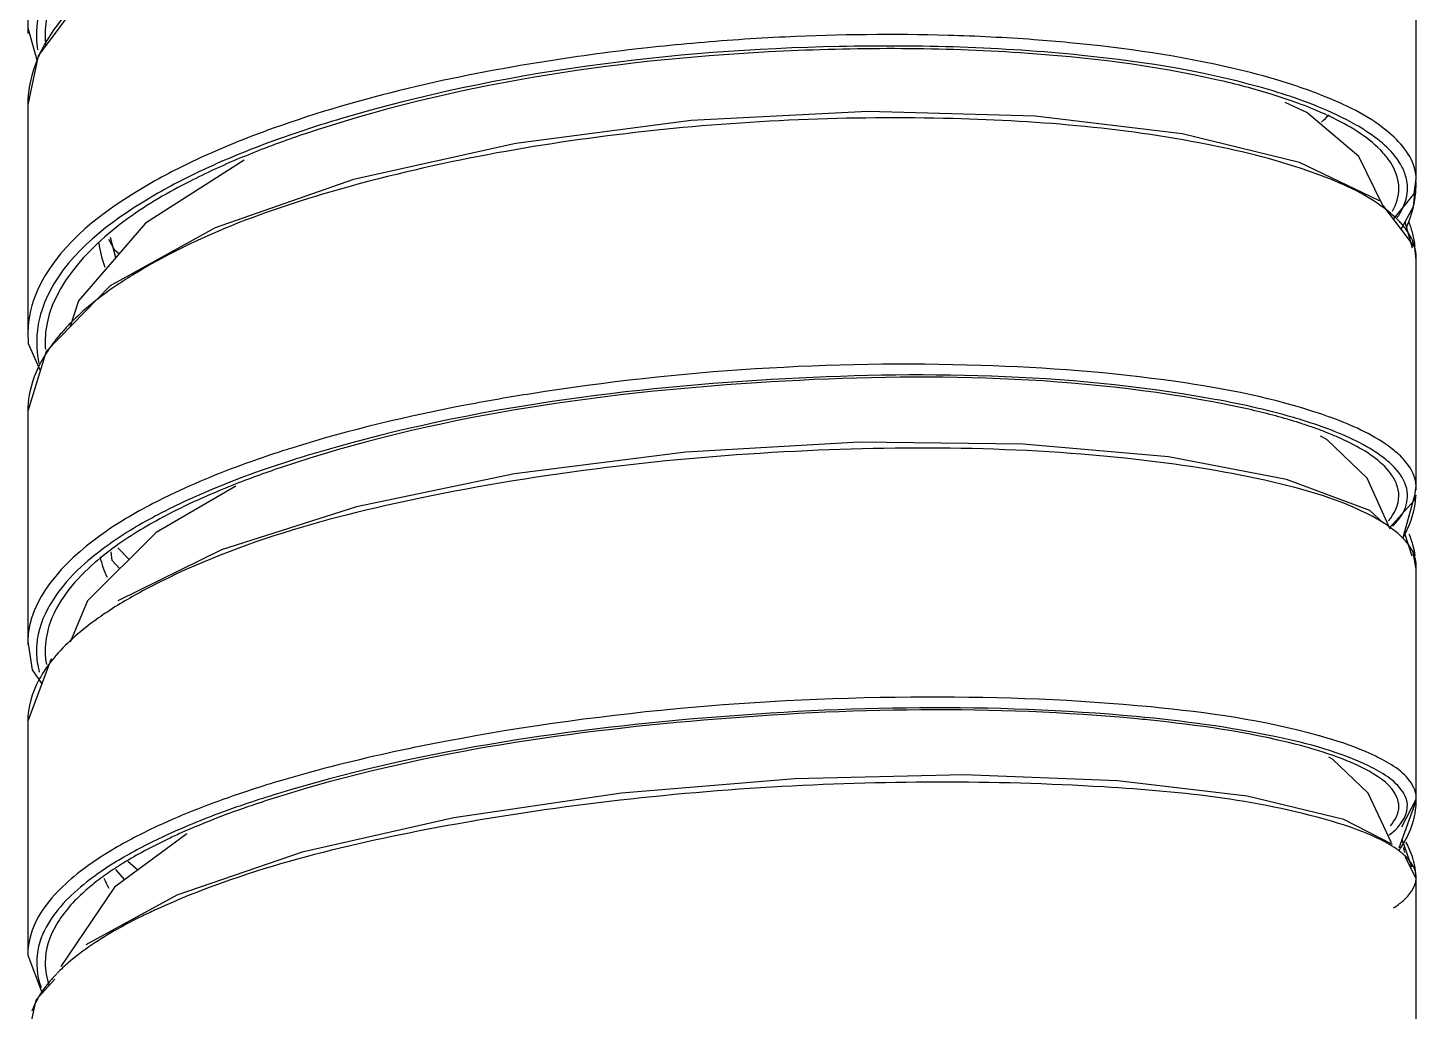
# Model space of a CAD drawing. Header units: millimetres. Extents: x 601 to 1195, y -13 to 407.
# Drawn here: x 744.7 to 756.7, y 266.91 to 275.41 of the extents above; entities that cross this region are included whole.
import ezdxf

# ---------------------------------------------------------------- set-up
doc = ezdxf.new("R2010")
doc.units = ezdxf.units.MM
doc.header["$LTSCALE"] = 0.1

msp = doc.modelspace()

# ---------------------------------------------------------------- linework, layer by layer
at = {"color": 7, "linetype": 'Continuous'}
for p, q in [((744.7033, 277.3442), (744.7033, 275.3911)), ((756.7032, 274.0935), (756.7032, 276.0583)), ((745.2282, 275.7572), (744.7933, 275.1691)), ((744.7034, 275.4098), (744.7836, 275.1235)), ((744.7033, 275.3911), (744.7044, 275.3605)), ((744.7933, 275.1691), (744.7034, 274.7446)), ((744.7034, 274.7464), (744.7034, 272.7701)), ((744.7034, 274.7254), (744.7034, 272.749)), ((755.7575, 274.6793), (755.571, 274.7662)), ((756.2075, 274.2989), (755.7575, 274.6793)), ((756.3862, 273.9144), (755.6933, 274.247)), ((756.416, 273.8756), (756.2075, 274.2989)), ((747.5186, 274.0984), (746.3226, 273.6817)), ((756.6809, 273.8674), (756.703, 274.081)), ((756.6866, 273.9747), (756.7029, 274.1082)), ((756.7032, 274.0935), (756.7029, 274.1082)), ((756.508, 273.756), (756.6866, 273.9747)), ((756.6924, 273.5163), (756.4175, 273.8737)), ((756.5736, 273.6707), (756.6809, 273.8674)), ((756.672, 273.5059), (756.6068, 273.7316)), ((746.3226, 273.6817), (745.4142, 273.1794)), ((745.4633, 273.423), (745.4178, 273.5988)), ((756.7028, 273.4058), (756.6924, 273.5163)), ((756.7032, 271.4133), (756.7032, 273.423)), ((745.4142, 273.1794), (744.8609, 272.6139)), ((745.1423, 273.0507), (745.0704, 272.828)), ((744.7034, 272.776), (744.7077, 272.6832)), ((744.7034, 272.776), (744.7034, 272.7701)), ((744.7034, 272.749), (744.7034, 272.7448)), ((744.7077, 272.6832), (744.8106, 272.4491)), ((744.8609, 272.6139), (744.7034, 272.0985)), ((744.7034, 272.0985), (744.7034, 272.0959)), ((744.7034, 272.0959), (744.7034, 270.0772)), ((755.9306, 271.8533), (755.8764, 271.8826)), ((756.2786, 271.5176), (755.9306, 271.8533)), ((746.5029, 271.448), (745.8123, 271.0488)), ((756.4766, 271.0773), (756.2786, 271.5176)), ((756.6852, 271.3261), (756.7029, 271.4482)), ((756.7032, 271.4361), (756.7029, 271.4482)), ((756.4718, 271.0881), (756.6852, 271.3261)), ((756.5903, 271.0039), (756.6919, 271.3724)), ((747.5449, 271.2692), (746.378, 270.8986)), ((756.4194, 271.1303), (756.303, 271.2384)), ((745.8123, 271.0488), (745.219, 270.457)), ((756.668, 270.844), (756.6028, 271.0492)), ((746.378, 270.8986), (745.4809, 270.4573)), ((745.4812, 270.9147), (745.5786, 270.8156)), ((756.7016, 270.7318), (756.6743, 270.8938)), ((756.7032, 270.7335), (756.6991, 270.7463)), ((756.7032, 268.7287), (756.703, 270.759)), ((745.219, 270.457), (745.0705, 270.1007)), ((744.7035, 270.1058), (744.7034, 270.0986)), ((744.7035, 270.1058), (744.7403, 269.8624)), ((744.9056, 269.9574), (744.7033, 269.4165)), ((744.7403, 269.8624), (744.8244, 269.7404)), ((744.7033, 269.4165), (744.7033, 269.4161)), ((744.7033, 269.4161), (744.7034, 267.3954)), ((756.4896, 268.365), (756.2874, 268.7943)), ((756.555, 268.3228), (756.7032, 268.7287)), ((756.58, 268.5031), (756.7028, 268.7437)), ((756.4971, 268.3526), (756.0781, 268.5685)), ((746.0791, 268.4431), (745.4529, 267.9839)), ((756.6643, 268.1559), (756.5817, 268.3961)), ((745.5688, 268.207), (745.6542, 268.1315)), ((756.7029, 268.0562), (756.6075, 268.2447)), ((745.5407, 268.0483), (745.4649, 268.1362)), ((745.4529, 267.9839), (744.988, 267.2977)), ((756.7029, 268.0562), (756.7033, 268.0683)), ((756.7033, 266.0438), (756.7033, 268.0683)), ((745.9914, 267.9142), (745.2051, 267.4834)), ((744.7034, 267.3954), (744.8281, 267.0655)), ((744.9385, 267.1879), (744.7735, 267.005)), ((744.7735, 267.005), (744.7038, 266.6906))]:
    msp.add_line(p, q, dxfattribs=at)
for points in [[(755.6933, 274.247), (754.68, 274.4958), (753.4096, 274.6475), (751.9641, 274.6883), (750.4356, 274.6104), (748.9206, 274.412), (747.5186, 274.0984)], [(746.5743, 274.2668), (745.7211, 273.722), (745.1423, 273.0507)], [(745.3998, 273.5851), (745.4533, 273.4915), (745.4946, 273.4594)], [(756.303, 271.2384), (755.5828, 271.5063), (754.5631, 271.7017), (753.3074, 271.8127), (751.8886, 271.8289), (750.3908, 271.7432), (748.911, 271.5545), (747.5449, 271.2692)], [(745.4985, 270.7358), (745.4341, 270.8074), (745.4236, 270.8807)], [(756.2874, 268.7943), (755.9799, 269.0881), (755.9468, 269.106)], [(756.0781, 268.5685), (755.2434, 268.768), (754.1225, 268.9005), (752.7923, 268.9538), (751.334, 268.92), (749.8347, 268.7959), (748.3842, 268.5822), (747.0749, 268.2848), (745.9914, 267.9142)]]:
    msp.add_lwpolyline(points, dxfattribs=at)
for centre, radius, start, end in [((745.1204, 275.391), 0.4171, 179.0595, 179.98971), ((745.743, 275.3418), 0.9646, 177.58834, 180.94341), ((745.7525, 275.3422), 0.9741, 180.95708, 187.23923), ((745.816, 275.341), 0.9624, 178.56741, 179.81834), ((745.8153, 275.3411), 0.9617, 179.82113, 184.9908), ((752.1634, 255.9583), 19.3945, 92.70063, 95.0754), ((752.1426, 256.6655), 18.6871, 88.42172, 92.73904), ((752.2036, 259.0201), 16.3318, 85.80575, 88.40836), ((752.3185, 260.6557), 14.6922, 84.58622, 85.78605), ((752.1433, 256.1766), 19.1753, 95.07326, 96.23786), ((754.0471, 270.0702), 5.1015, 71.41424, 73.14644), ((754.3358, 270.9186), 4.2054, 68.33383, 71.4584), ((754.5973, 271.762), 3.187, 66.42459, 67.41425), ((754.7351, 272.0758), 2.8443, 64.49862, 66.44224), ((750.2602, 264.9656), 10.0711, 106.46841, 109.73567), ((750.0558, 265.7134), 9.2655, 108.35954, 109.83238), ((750.2431, 265.1548), 9.8546, 107.96267, 108.37013), ((749.5099, 267.1769), 7.7033, 110.99716, 112.767), ((749.7959, 266.4359), 8.4976, 109.8365, 111.00716), ((756.3253, 274.0942), 0.3776, 2.1234, 12.50989), ((755.7932, 274.0735), 0.9098, 352.46773, 0.01576), ((755.7763, 274.0758), 0.9268, 350.58878, 351.65978), ((755.7826, 274.0749), 0.9205, 351.66012, 352.47136), ((755.8269, 273.0288), 1.0179, 46.73754, 50.99563), ((755.9153, 273.1243), 0.8877, 45.34204, 46.66747), ((755.7072, 273.3772), 0.9987, 14.67203, 20.87312), ((755.7823, 273.3973), 0.9209, 7.83817, 14.64932), ((756.3556, 273.4232), 0.3475, 359.95924, 1.03017), ((746.2534, 271.6803), 1.6677, 138.57934, 140.52924), ((746.3874, 271.5612), 1.847, 135.44475, 138.55634), ((745.6718, 272.6984), 0.8185, 179.86998, 184.71405), ((746.1339, 271.778), 1.5134, 140.50485, 144.09329), ((745.5116, 272.0944), 0.8082, 171.04566, 179.71068), ((753.5602, 264.6815), 7.6232, 76.94171, 79.5218), ((754.704, 268.597), 3.669, 69.23657, 71.20353), ((754.6288, 268.6048), 3.5539, 69.99796, 70.5388), ((754.6805, 268.5961), 3.5764, 69.40673, 71.0078), ((754.8093, 269.0905), 3.0358, 67.01146, 70.06394), ((750.0457, 262.0018), 10.2445, 107.37915, 107.9332), ((750.1032, 261.891), 10.266, 107.40626, 107.59109), ((750.2014, 261.5764), 10.5956, 106.80429, 107.40398), ((749.5627, 263.6521), 8.394, 108.54943, 111.61279), ((748.9669, 265.1641), 6.7688, 111.63845, 113.98852), ((748.1909, 266.6779), 5.2092, 115.7033, 117.50525), ((748.5866, 266.0242), 5.8284, 114.01027, 115.59418), ((755.9263, 271.4167), 0.7766, 352.5709, 356.67239), ((755.6322, 269.8766), 1.4819, 58.97927, 60.30423), ((755.6777, 269.9528), 1.3931, 58.48229, 58.97049), ((756.0185, 271.5774), 0.6764, 315.64017, 317.05438), ((755.8482, 270.7111), 0.8583, 14.89529, 22.07255), ((755.9206, 270.7309), 0.7832, 8.5263, 14.8548), ((755.9731, 270.7377), 0.7302, 359.95205, 1.00586), ((745.4679, 270.0261), 0.6896, 175.57958, 181.28955), ((745.5515, 270.0271), 0.698, 179.92334, 189.92495), ((745.7936, 269.229), 1.1342, 144.19223, 147.769), ((745.6849, 269.2975), 1.0057, 147.76111, 152.00199), ((752.9907, 255.6959), 13.8029, 84.20526, 84.59305), ((754.632, 264.8684), 4.5915, 74.15519, 74.52512), ((749.717, 259.4559), 9.7613, 107.00304, 108.58841), ((756.0683, 268.7308), 0.635, 352.60434, 359.81562), ((756.0101, 268.7422), 0.6943, 342.96395, 346.52483), ((756.0282, 268.7377), 0.6757, 346.53787, 347.3496), ((756.037, 268.7357), 0.6666, 347.34772, 349.04408), ((756.0525, 268.7328), 0.6509, 349.03759, 352.60765), ((748.2173, 263.5551), 5.3631, 114.07711, 115.37558), ((747.1575, 265.419), 3.3616, 119.90498, 122.27705), ((755.7083, 268.8911), 1.0322, 325.08709, 327.58475), ((755.9433, 268.1034), 0.6863, 15.19513, 18.80472), ((755.8734, 267.9715), 0.8433, 25.51336, 28.41735), ((755.9515, 268.008), 0.7571, 18.96445, 25.56925), ((746.9767, 265.7085), 3.0204, 122.30815, 122.97096), ((747.1699, 265.4257), 3.2569, 120.24897, 122.51692), ((747.2028, 265.4795), 3.1865, 121.15514, 122.00682), ((756.226, 267.8486), 0.5555, 47.79914, 49.48228), ((756.2634, 267.8897), 0.4999, 45.30578, 47.81146), ((746.7999, 266.0904), 2.4546, 123.85, 127.55404), ((747.056, 265.713), 2.9107, 121.99195, 123.89831), ((747.8032, 263.4183), 4.8028, 115.18065, 116.58028), ((747.9814, 263.0412), 5.2198, 114.45698, 115.18975), ((745.9516, 266.2678), 1.3898, 135.58866, 136.08778), ((745.9738, 266.246), 1.4208, 135.10808, 135.58871), ((746.0547, 266.1643), 1.5359, 132.26878, 135.07728), ((746.1675, 266.0412), 1.7028, 130.93486, 132.29138), ((745.3649, 266.6846), 0.6655, 158.3799, 160.18878)]:
    msp.add_arc(centre, radius, start, end, dxfattribs=at)
for points, knots in [([(745.8076, 276.7166), (745.6568, 276.6224), (745.1958, 276.3014), (744.7958, 275.7762), (744.7792, 275.3824)], [0, 0, 0, 0, 0.310812, 1, 1, 1, 1]), ([(745.0312, 275.9247), (745.0037, 275.8799), (744.9095, 275.7071), (744.8575, 275.5095), (744.8539, 275.3651)], [0, 0, 0, 0, 0.2666561, 1, 1, 1, 1]), ([(755.5262, 274.9526), (755.3973, 274.9917), (754.7997, 275.1492), (754.1854, 275.2367), (753.7047, 275.2823)], [0, 0, 0, 0, 0.2181441, 1, 1, 1, 1]), ([(750.0598, 275.2384), (749.7665, 275.2063), (748.6726, 275.0601), (747.5872, 274.8149), (746.8254, 274.5426)], [0, 0, 0, 0, 0.2672636, 1, 1, 1, 1]), ([(754.9895, 274.9596), (754.429, 275.087), (753.1735, 275.2389), (750.555, 275.243), (748.4992, 274.949), (747.204, 274.5291)], [0, 0, 0, 0, 0.2194142, 0.4801987, 1, 1, 1, 1]), ([(755.4659, 274.865), (754.9293, 275.0263), (753.6756, 275.2272), (750.966, 275.3064), (748.7969, 275.0366), (747.4052, 274.6236)], [0, 0, 0, 0, 0.2066069, 0.4646746, 1, 1, 1, 1]), ([(755.5966, 274.7896), (755.5504, 274.8055), (755.3505, 274.8707), (755.1468, 274.9238), (754.9895, 274.9596)], [0, 0, 0, 0, 0.2325635, 1, 1, 1, 1]), ([(756.694, 274.176), (756.6638, 274.3127), (756.4072, 274.6003), (756.0871, 274.7477), (755.8884, 274.8269)], [0, 0, 0, 0, 0.3955737, 1, 1, 1, 1]), ([(756.2776, 274.5133), (756.2475, 274.5333), (756.1104, 274.6176), (755.9637, 274.6854), (755.848, 274.7321)], [0, 0, 0, 0, 0.224551, 1, 1, 1, 1]), ([(754.968, 274.3891), (754.2233, 274.5416), (752.5697, 274.682), (750.056, 274.5748), (747.6612, 274.153), (746.1864, 273.6305), (745.6073, 273.2726)], [0, 0, 0, 0, 0.2382894, 0.5173093, 0.7865894, 1, 1, 1, 1]), ([(756.48, 274.2493), (756.4558, 274.2864), (756.3136, 274.4551), (756.1174, 274.5677), (755.9597, 274.643)], [0, 0, 0, 0, 0.202402, 1, 1, 1, 1]), ([(746.8254, 274.5426), (746.7602, 274.5193), (746.5126, 274.4275), (746.2692, 274.3241), (746.0937, 274.2393)], [0, 0, 0, 0, 0.2621852, 1, 1, 1, 1]), ([(746.8594, 274.4451), (746.7955, 274.4221), (746.5529, 274.3317), (746.3144, 274.2297), (746.1425, 274.1463)], [0, 0, 0, 0, 0.2621784, 1, 1, 1, 1]), ([(756.6191, 274.1039), (756.6109, 274.1405), (756.5446, 274.311), (756.3967, 274.4343), (756.2776, 274.5133)], [0, 0, 0, 0, 0.2078801, 1, 1, 1, 1]), ([(756.4675, 273.8198), (756.2945, 273.9603), (755.7965, 274.1911), (755.2765, 274.3259), (754.968, 274.3891)], [0, 0, 0, 0, 0.4143794, 1, 1, 1, 1]), ([(746.0937, 274.2393), (745.9348, 274.1626), (745.436, 273.8936), (744.95, 273.5055), (744.7874, 273.1435)], [0, 0, 0, 0, 0.3078172, 1, 1, 1, 1]), ([(746.1036, 274.0834), (745.9186, 273.989), (745.3835, 273.6854), (744.8543, 273.1274), (744.8534, 272.7002)], [0, 0, 0, 0, 0.3271828, 1, 1, 1, 1]), ([(746.1425, 274.1463), (745.9867, 274.0707), (745.4973, 273.8056), (745.021, 273.4236), (744.8614, 273.068)], [0, 0, 0, 0, 0.3076171, 1, 1, 1, 1]), ([(756.5386, 273.7701), (756.5572, 273.7963), (756.6179, 273.8955), (756.6374, 274.0217), (756.6191, 274.1039)], [0, 0, 0, 0, 0.2760759, 1, 1, 1, 1]), ([(756.5896, 273.7012), (756.5818, 273.7105), (756.5655, 273.7291), (756.5482, 273.7469), (756.5393, 273.7558)], [0, 0, 0, 0, 0.490482, 1, 1, 1, 1]), ([(745.6073, 273.2726), (745.5549, 273.2402), (745.3652, 273.1168), (745.1868, 272.9745), (745.0712, 272.857)], [0, 0, 0, 0, 0.2721366, 1, 1, 1, 1]), ([(744.9081, 272.6655), (744.8824, 272.63), (744.7931, 272.494), (744.7317, 272.3377), (744.7132, 272.2202)], [0, 0, 0, 0, 0.2695046, 1, 1, 1, 1]), ([(755.8862, 272.0703), (755.4787, 272.2092), (754.4964, 272.4006), (752.2109, 272.5708), (750.338, 272.451), (749.0561, 272.2483)], [0, 0, 0, 0, 0.1878465, 0.4336591, 1, 1, 1, 1]), ([(754.9465, 272.1775), (753.6525, 272.4182), (750.9202, 272.4385), (748.2109, 272.054), (746.8924, 271.61)], [0, 0, 0, 0, 0.4861336, 1, 1, 1, 1]), ([(754.9147, 272.2078), (753.6721, 272.4284), (751.0391, 272.4619), (748.4295, 272.1096), (747.1382, 271.7196)], [0, 0, 0, 0, 0.483333, 1, 1, 1, 1]), ([(749.0561, 272.2483), (748.871, 272.219), (748.1735, 272.0978), (747.4825, 271.9342), (746.9857, 271.7787)], [0, 0, 0, 0, 0.2647549, 1, 1, 1, 1]), ([(755.8444, 271.9778), (755.7775, 272.0009), (755.4727, 272.0966), (755.1596, 272.1644), (754.9147, 272.2078)], [0, 0, 0, 0, 0.2212952, 1, 1, 1, 1]), ([(755.8129, 271.9557), (755.773, 271.9698), (755.5985, 272.0281), (755.4205, 272.0754), (755.2826, 272.1075)], [0, 0, 0, 0, 0.2300677, 1, 1, 1, 1]), ([(756.516, 271.6092), (756.4857, 271.6415), (756.3152, 271.7881), (756.1062, 271.8809), (755.9384, 271.944)], [0, 0, 0, 0, 0.1982488, 1, 1, 1, 1]), ([(756.5896, 271.6856), (756.5589, 271.7186), (756.3865, 271.8682), (756.1748, 271.9631), (756.0047, 272.0277)], [0, 0, 0, 0, 0.1985503, 1, 1, 1, 1]), ([(756.3663, 271.1639), (756.1312, 271.298), (755.4978, 271.5003), (753.8565, 271.7773), (751.3526, 271.8193), (748.3988, 271.4824), (746.4677, 270.9571), (745.696, 270.5431)], [0, 0, 0, 0, 0.0745098, 0.1804874, 0.4585325, 0.7589312, 1, 1, 1, 1]), ([(756.534, 271.4655), (756.5217, 271.4979), (756.43, 271.6531), (756.2694, 271.7511), (756.1424, 271.8164)], [0, 0, 0, 0, 0.19564, 1, 1, 1, 1]), ([(746.8913, 271.7486), (746.8039, 271.7203), (746.4783, 271.6099), (746.1586, 271.481), (745.9316, 271.3716)], [0, 0, 0, 0, 0.267292, 1, 1, 1, 1]), ([(756.7029, 271.4482), (756.7002, 271.5117), (756.6632, 271.5993), (756.6067, 271.6672), (756.5896, 271.6856)], [0, 0, 0, 0, 0.7164969, 1, 1, 1, 1]), ([(747.0006, 271.677), (746.9064, 271.6471), (746.5574, 271.5308), (746.2149, 271.3934), (745.9729, 271.2756)], [0, 0, 0, 0, 0.2685398, 1, 1, 1, 1]), ([(756.6008, 271.2433), (756.6262, 271.2997), (756.6431, 271.4423), (756.5638, 271.5582), (756.516, 271.6092)], [0, 0, 0, 0, 0.4696559, 1, 1, 1, 1]), ([(745.7852, 271.2983), (745.6254, 271.215), (745.1658, 270.9499), (744.7077, 270.4733), (744.7034, 270.1058)], [0, 0, 0, 0, 0.3289642, 1, 1, 1, 1]), ([(745.9729, 271.2756), (745.9173, 271.2485), (745.713, 271.1447), (745.5159, 271.0259), (745.3804, 270.9276)], [0, 0, 0, 0, 0.2698206, 1, 1, 1, 1]), ([(746.0688, 271.2807), (746.012, 271.2535), (745.8037, 271.1492), (745.6024, 271.0297), (745.464, 270.9306)], [0, 0, 0, 0, 0.2698785, 1, 1, 1, 1]), ([(756.6938, 270.8278), (756.6863, 270.8559), (756.6263, 270.9888), (756.5037, 271.0805), (756.406, 271.1404)], [0, 0, 0, 0, 0.2025706, 1, 1, 1, 1]), ([(745.3804, 270.9276), (745.2936, 270.8646), (745.0229, 270.6473), (744.7992, 270.3229), (744.7804, 270.0793)], [0, 0, 0, 0, 0.3050949, 1, 1, 1, 1]), ([(745.464, 270.9306), (745.3913, 270.8785), (745.1552, 270.6926), (744.9501, 270.4436), (744.8867, 270.2402)], [0, 0, 0, 0, 0.2956453, 1, 1, 1, 1]), ([(756.703, 270.759), (756.703, 270.7705), (756.7015, 270.7937), (756.6968, 270.8165), (756.6938, 270.8278)], [0, 0, 0, 0, 0.4962151, 1, 1, 1, 1]), ([(745.3523, 270.3357), (745.302, 270.3013), (745.1263, 270.1728), (744.9656, 270.02), (744.8738, 269.8926)], [0, 0, 0, 0, 0.2796418, 1, 1, 1, 1]), ([(754.2826, 269.4572), (753.0388, 269.5718), (750.5369, 269.5247), (748.0516, 269.1546), (746.8626, 268.7905)], [0, 0, 0, 0, 0.5010924, 1, 1, 1, 1]), ([(754.2913, 269.4373), (753.048, 269.5551), (750.545, 269.5073), (748.0584, 269.1347), (746.8703, 268.7641)], [0, 0, 0, 0, 0.5008617, 1, 1, 1, 1]), ([(755.8571, 269.2934), (755.3859, 269.4239), (754.254, 269.5847), (751.6816, 269.679), (749.5858, 269.4946), (748.1743, 269.2158)], [0, 0, 0, 0, 0.1898782, 0.4412647, 1, 1, 1, 1]), ([(756.2955, 269.0279), (756.0439, 269.1522), (755.3694, 269.3284), (754.6885, 269.4198), (754.2826, 269.4572)], [0, 0, 0, 0, 0.4077266, 1, 1, 1, 1]), ([(755.9771, 269.1232), (755.8746, 269.1589), (755.3541, 269.3095), (754.8149, 269.3845), (754.3843, 269.4282)], [0, 0, 0, 0, 0.2003521, 1, 1, 1, 1]), ([(756.3663, 269.1078), (756.333, 269.1244), (756.1774, 269.1955), (756.0143, 269.2489), (755.8856, 269.2854)], [0, 0, 0, 0, 0.2175557, 1, 1, 1, 1]), ([(748.1743, 269.2158), (748.0554, 269.1923), (747.605, 269.0984), (747.1584, 268.985), (746.8339, 268.8866)], [0, 0, 0, 0, 0.2632333, 1, 1, 1, 1]), ([(756.2959, 268.9842), (756.2735, 268.9969), (756.1707, 269.0507), (756.0624, 269.0935), (755.9771, 269.1232)], [0, 0, 0, 0, 0.2214526, 1, 1, 1, 1]), ([(756.6968, 268.8019), (756.6898, 268.8299), (756.6207, 268.9701), (756.4772, 269.0524), (756.3663, 269.1078)], [0, 0, 0, 0, 0.1890194, 1, 1, 1, 1]), ([(756.6219, 268.7289), (756.6149, 268.7563), (756.5464, 268.8938), (756.4048, 268.9738), (756.2955, 269.0279)], [0, 0, 0, 0, 0.1883387, 1, 1, 1, 1]), ([(756.553, 268.6805), (756.553, 268.7071), (756.5204, 268.8443), (756.3916, 268.9301), (756.2959, 268.9842)], [0, 0, 0, 0, 0.1943737, 1, 1, 1, 1]), ([(756.0321, 268.5337), (755.378, 268.7358), (753.7265, 268.9081), (751.0838, 268.9008), (748.3324, 268.5732), (746.557, 268.1278), (745.8203, 267.7927)], [0, 0, 0, 0, 0.1982911, 0.4755849, 0.7655864, 1, 1, 1, 1]), ([(746.8339, 268.8866), (746.7452, 268.8596), (746.417, 268.7553), (746.0941, 268.633), (745.8649, 268.5286)], [0, 0, 0, 0, 0.2690933, 1, 1, 1, 1]), ([(756.703, 268.7521), (756.703, 268.7604), (756.702, 268.7772), (756.6989, 268.7937), (756.6968, 268.8019)], [0, 0, 0, 0, 0.4966811, 1, 1, 1, 1]), ([(746.6054, 268.708), (746.5427, 268.6869), (746.3074, 268.6048), (746.0756, 268.5118), (745.9092, 268.4353)], [0, 0, 0, 0, 0.2652911, 1, 1, 1, 1]), ([(746.8703, 268.7641), (746.7941, 268.7403), (746.5096, 268.6478), (746.2295, 268.5411), (746.0293, 268.4516)], [0, 0, 0, 0, 0.2670248, 1, 1, 1, 1]), ([(756.4684, 268.4323), (756.4973, 268.4545), (756.5839, 268.5264), (756.6411, 268.653), (756.6219, 268.7289)], [0, 0, 0, 0, 0.3175423, 1, 1, 1, 1]), ([(756.4528, 268.3623), (756.4245, 268.3782), (756.2894, 268.4473), (756.1458, 268.4985), (756.0321, 268.5337)], [0, 0, 0, 0, 0.2146325, 1, 1, 1, 1]), ([(745.333, 268.2424), (745.2723, 268.203), (745.0696, 268.0605), (744.8844, 267.8815), (744.7969, 267.7283)], [0, 0, 0, 0, 0.2906812, 1, 1, 1, 1]), ([(756.5869, 268.2709), (756.5777, 268.2788), (756.5581, 268.2944), (756.5378, 268.3091), (756.5271, 268.3163)], [0, 0, 0, 0, 0.4845993, 1, 1, 1, 1]), ([(745.4192, 268.1721), (745.3569, 268.1324), (745.1496, 267.9889), (744.9596, 267.8077), (744.8707, 267.652)], [0, 0, 0, 0, 0.2916428, 1, 1, 1, 1]), ([(745.3038, 268.0364), (745.2657, 268.0069), (745.1331, 267.8976), (745.0147, 267.7678), (744.9517, 267.6612)], [0, 0, 0, 0, 0.2801574, 1, 1, 1, 1]), ([(756.5074, 267.8026), (756.536, 267.8217), (756.6218, 267.8846), (756.6978, 267.9823), (756.7025, 268.0562)], [0, 0, 0, 0, 0.3171209, 1, 1, 1, 1]), ([(744.8707, 267.652), (744.8464, 267.6095), (744.7678, 267.4436), (744.771, 267.2413), (744.8185, 267.1159)], [0, 0, 0, 0, 0.2674538, 1, 1, 1, 1]), ([(745.6542, 267.7134), (745.5946, 267.6836), (745.3837, 267.572), (745.1819, 267.4404), (745.0518, 267.3276)], [0, 0, 0, 0, 0.2789584, 1, 1, 1, 1]), ([(744.9504, 267.2317), (744.9272, 267.2076), (744.846, 267.1169), (744.7787, 267.0121), (744.7461, 266.9298)], [0, 0, 0, 0, 0.2739916, 1, 1, 1, 1])]:
    msp.add_open_spline(points, degree=3, knots=knots, dxfattribs=at)
for points in [[(745.0206, 275.5144), (744.9564, 275.4377), (744.8978, 275.3556), (744.8489, 275.2683)], [(744.8489, 275.2683), (744.8262, 275.2277), (744.8055, 275.1859), (744.7874, 275.143)], [(744.7874, 275.143), (744.7348, 275.0186), (744.7039, 274.8815), (744.7038, 274.7464)], [(755.848, 274.7321), (755.723, 274.7826), (755.5951, 274.8261), (755.4659, 274.865)], [(755.8213, 274.7046), (755.7473, 274.7354), (755.6723, 274.7635), (755.5966, 274.7896)], [(755.8851, 274.5968), (755.9078, 274.6167), (755.9297, 274.6375), (755.9504, 274.6595)], [(746.5288, 274.2801), (746.3848, 274.2196), (746.2427, 274.1544), (746.1036, 274.0834)], [(756.5529, 274.0235), (756.5529, 274.1026), (756.5234, 274.1831), (756.48, 274.2493)], [(756.4974, 273.825), (756.5311, 273.8849), (756.5529, 273.9548), (756.5529, 274.0235)], [(756.6191, 273.6857), (756.6523, 273.7618), (756.6771, 273.8423), (756.6907, 273.9242)], [(756.6612, 273.5932), (756.6419, 273.6319), (756.6172, 273.668), (756.5896, 273.7012)], [(745.317, 273.5522), (745.3257, 273.4804), (745.344, 273.4093), (745.3698, 273.3417)], [(756.7031, 273.4295), (756.702, 273.4858), (756.6863, 273.5428), (756.6612, 273.5932)], [(744.7874, 273.1435), (744.736, 273.0289), (744.7048, 272.9016), (744.7038, 272.776)], [(744.8614, 273.068), (744.7847, 272.8972), (744.7585, 272.6921), (744.8003, 272.5096)], [(756.1424, 271.8164), (756.0941, 271.8412), (756.0448, 271.864), (755.995, 271.8852)], [(756.5529, 271.3652), (756.5529, 271.3992), (756.5461, 271.4337), (756.534, 271.4655)], [(756.4647, 271.1492), (756.514, 271.2093), (756.5527, 271.2874), (756.5529, 271.3652)], [(756.5136, 271.1166), (756.5485, 271.1541), (756.5798, 271.1965), (756.6008, 271.2433)], [(756.5915, 271.0051), (756.6441, 271.1011), (756.6822, 271.2077), (756.6963, 271.3162)], [(745.3278, 270.8369), (745.3411, 270.7765), (745.3622, 270.7175), (745.389, 270.6618)], [(745.696, 270.5431), (745.5781, 270.4798), (745.4627, 270.4113), (745.3523, 270.3357)], [(744.8867, 270.2402), (744.8654, 270.1718), (744.8537, 270.0996), (744.8535, 270.028)], [(744.7785, 270.0106), (744.7798, 269.9538), (744.7883, 269.8969), (744.803, 269.842)], [(744.7969, 269.7696), (744.7398, 269.662), (744.7036, 269.5382), (744.7035, 269.4165)], [(756.4797, 268.5138), (756.5199, 268.5593), (756.5531, 268.6198), (756.553, 268.6805)], [(745.8649, 268.5286), (745.7344, 268.4691), (745.6059, 268.4047), (745.4816, 268.3331)], [(756.5796, 268.3378), (756.6193, 268.4003), (756.6523, 268.468), (756.674, 268.5387)], [(745.9092, 268.4353), (745.7797, 268.3757), (745.6523, 268.3111), (745.5292, 268.2392)], [(745.9189, 268.4008), (745.7945, 268.3417), (745.6721, 268.2777), (745.5543, 268.2064)], [(756.5271, 268.3163), (756.5031, 268.3328), (756.4782, 268.348), (756.4528, 268.3623)], [(756.7028, 268.0683), (756.7027, 268.1341), (756.6618, 268.1988), (756.615, 268.2451)], [(756.702, 268.0788), (756.6989, 268.1383), (756.6868, 268.1977), (756.6675, 268.254)], [(745.3618, 268.0591), (745.374, 268.0303), (745.3881, 268.0022), (745.4037, 267.9751)], [(744.7969, 267.7283), (744.7405, 267.6296), (744.7035, 267.5139), (744.7035, 267.4001)], [(744.9517, 267.6612), (744.8929, 267.5619), (744.8537, 267.4446), (744.8535, 267.3292)], [(744.8535, 267.3292), (744.8534, 267.2628), (744.8655, 267.1956), (744.8875, 267.133)]]:
    msp.add_open_spline(points, degree=3, dxfattribs=at)

doc.saveas('drawing.dxf')
